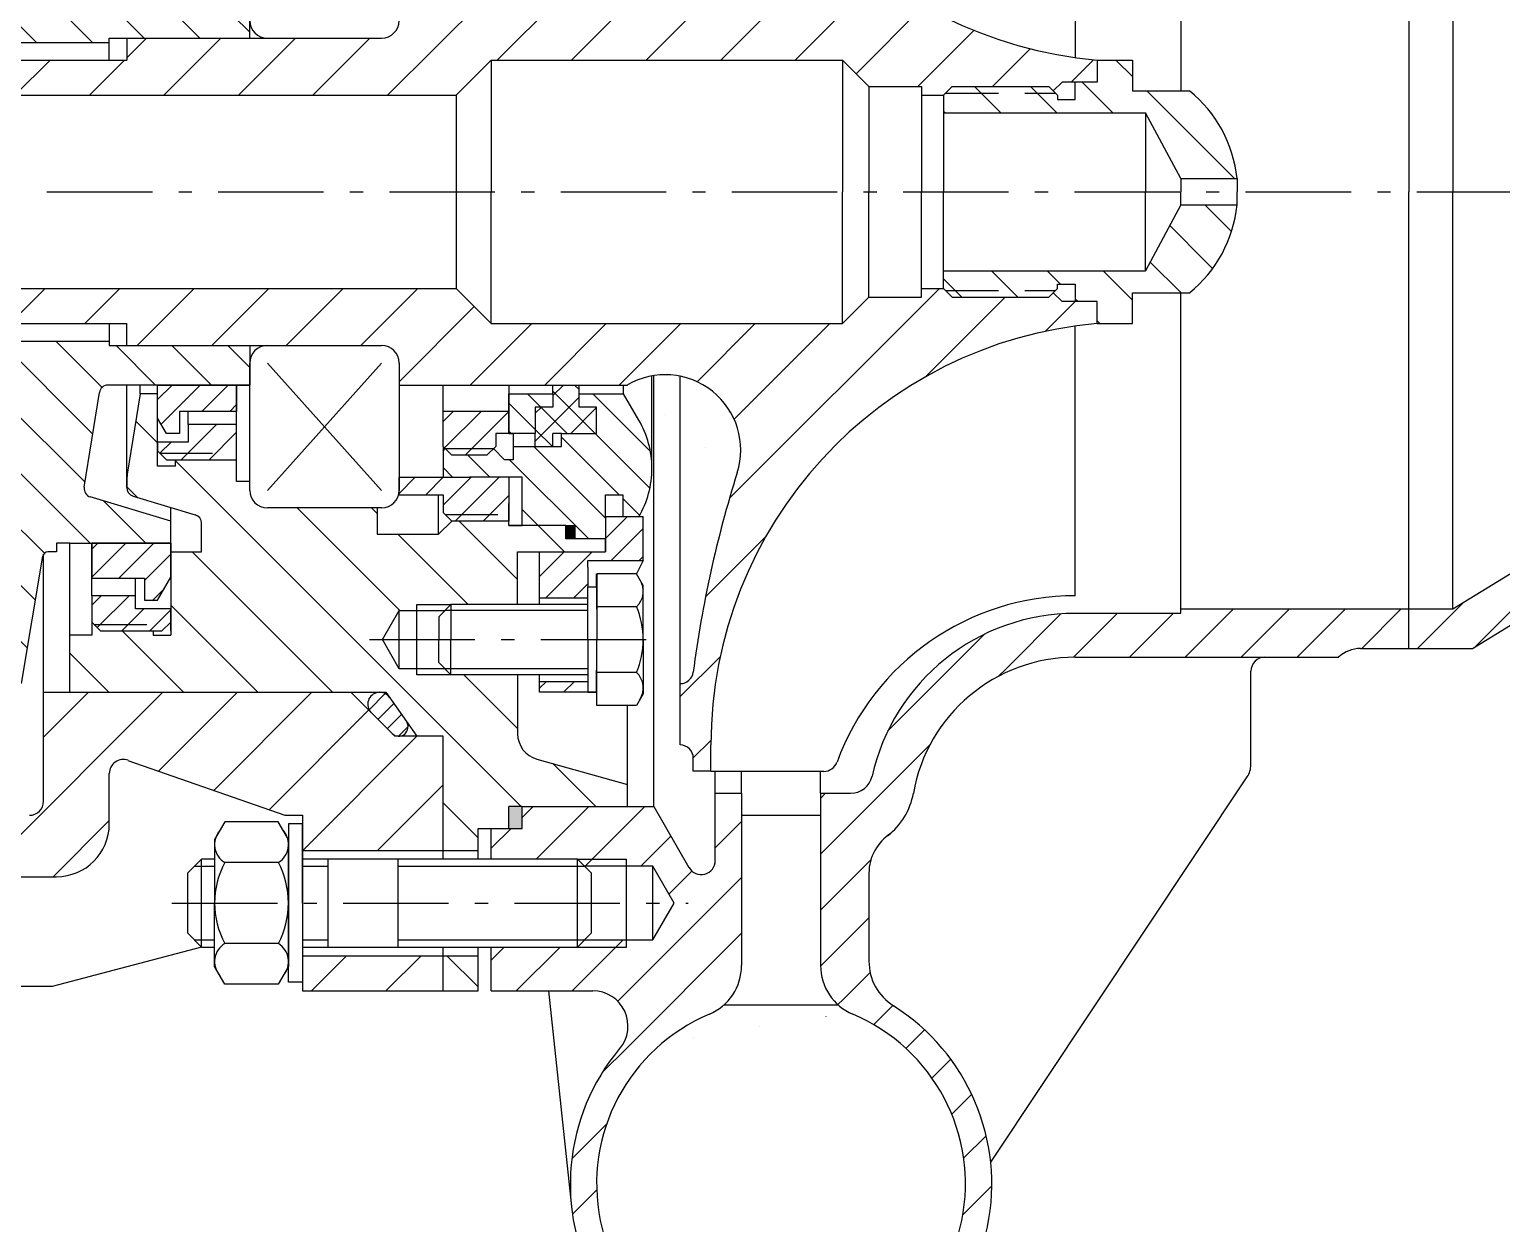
# Model space of a CAD drawing. Extents: x 0 to 841, y 0 to 594.
# Drawn here: x 619.8 to 731.6, y 397.3 to 488 of the extents above; entities that cross this region are included whole.
import ezdxf

# ---------------------------------------------------------------- set-up
doc = ezdxf.new("R2010")
doc.units = 0
doc.header["$MEASUREMENT"] = 0
for name, pattern in [('K5LT_AXLED', [13, 8, -2, 1, -2]), ('K5LT_BASIC', [0]), ('K5LT_DASHED', [6, 4, -2]), ('K5LT_THIN', [0])]:
    doc.linetypes.add(name, pattern=pattern)
doc.layers.add('LAYER0VIEW0', color=7, linetype='Continuous')
pattern_1 = [(45, (0, 0), (-1.0606602, 1.0606602), [])]
pattern_2 = [(-45, (0, 0), (2.12132, 2.12132), [])]
pattern_3 = [(-45, (0, 0), (2.828427, 2.828427), [])]
pattern_4 = [(45, (0, 0), (-2.828427, 2.828427), [])]
pattern_5 = [(45, (0, 0), (-2.12132, 2.12132), [])]

# ---------------------------------------------------------------- blocks, each defined once
blk = doc.blocks.new('*U166')
at = {"layer": 'LAYER0VIEW0', "color": 5, "linetype": 'K5LT_BASIC'}
for p, q in [((-1.33, 37), (-10, 37)), ((-11.33, 35.67), (-11.33, 26)), ((0, 26), (0, 35.67)), ((-10, 24.67), (-1.33, 24.67)), ((-10, 1.33), (-1.33, 1.33)), ((0, 0), (0, -9.67)), ((-11.33, -9.67), (-11.33, 0)), ((-1.33, -11), (-10, -11))]:
    blk.add_line(p, q, dxfattribs=at)
at = {"layer": 'LAYER0VIEW0', "color": 7, "linetype": 'K5LT_THIN'}
for p, q in [((-1.33, 26), (-10, 35.67)), ((-1.33, 35.67), (-10, 26)), ((-1.33, 0), (-10, -9.67)), ((-1.33, -9.67), (-10, 0))]:
    blk.add_line(p, q, dxfattribs=at)
at = {"layer": 'LAYER0VIEW0', "color": 5, "linetype": 'K5LT_BASIC'}
for centre, start, end in [((-10, 35.67), 90, 180), ((-1.33, 35.67), 0, 90), ((-10, 26), 180, 270), ((-1.33, 26), 270, 0), ((-10, 0), 90, 180), ((-1.33, 0), 0, 90), ((-10, -9.67), 180, 270), ((-1.33, -9.67), 270, 0)]:
    blk.add_arc(centre, 1.33, start, end, dxfattribs=at)
blk = doc.blocks.new('*U170')
at = {"layer": 'LAYER0VIEW0', "color": 5, "linetype": 'K5LT_BASIC'}
for p, q in [((0, 6), (-1.07, 6)), ((-1.07, 6), (-1.07, 0)), ((0, 0), (0, 6)), ((-1.07, -6), (-1.07, 0)), ((0, 0), (0, -6)), ((0, -6), (-1.07, -6))]:
    blk.add_line(p, q, dxfattribs=at)
blk = doc.blocks.new('*U171')
at = {"layer": 'LAYER0VIEW0', "color": 5, "linetype": 'K5LT_BASIC'}
for p, q in [((-4.83, 6.16), (-5.6, 4.83)), ((-0.77, 6.16), (-4.83, 6.16)), ((0, 4.83), (-0.77, 6.16)), ((-5.6, 4.83), (-5.6, 0)), ((0, 0), (0, 4.83)), ((-0.77, 3.08), (-4.83, 3.08)), ((-5.6, -4.83), (-5.6, 0)), ((0, 0), (0, -4.83)), ((-0.77, -3.08), (-4.83, -3.08)), ((-4.83, -6.16), (-5.6, -4.83)), ((0, -4.83), (-0.77, -6.16)), ((-0.77, -6.16), (-4.83, -6.16))]:
    blk.add_line(p, q, dxfattribs=at)
for centre, radius, start, end in [((-4.01, 4.45), 1.6, 139.008, 238.9806), ((-1.59, 4.45), 1.6, 301.0195, 40.992), ((0.98, 0), 6.58, 152.0947, 180), ((-6.58, 0), 6.58, 0, 27.9053), ((0.98, 0), 6.58, 180, 207.9053), ((-6.58, 0), 6.58, 332.0947, 0), ((-4.01, -4.45), 1.6, 121.0194, 220.992), ((-1.59, -4.45), 1.6, 319.008, 58.9805)]:
    blk.add_arc(centre, radius, start, end, dxfattribs=at)
blk = doc.blocks.new('*U173')
at = {"layer": 'LAYER0VIEW0', "color": 5, "linetype": 'K5LT_BASIC'}
for p, q in [((-0.51, 5), (-3.53, 5)), ((-3.53, 5), (-3.53, 0)), ((0, 4.12), (-0.51, 5)), ((0, 0), (0, 4.12)), ((-14.6, 2.67), (-15.53, 1.73)), ((-4.2, 2.67), (-14.6, 2.67)), ((-14.6, 2.67), (-14.6, 0)), ((-0.51, 2.5), (-3.53, 2.5)), ((-15.53, 1.73), (-15.53, 0)), ((-15.53, -1.73), (-15.53, 0)), ((-14.6, -2.67), (-14.6, 0)), ((-3.53, -5), (-3.53, 0)), ((0, 0), (0, -4.12)), ((-14.6, -2.67), (-15.53, -1.73)), ((-4.2, -2.67), (-14.6, -2.67)), ((-0.51, -2.5), (-3.53, -2.5)), ((0, -4.12), (-0.51, -5)), ((-0.51, -5), (-3.53, -5))]:
    blk.add_line(p, q, dxfattribs=at)
at = {"layer": 'LAYER0VIEW0', "color": 7, "linetype": 'K5LT_THIN'}
for p, q in [((-4.2, 2.22), (-15.05, 2.22)), ((-4.2, -2.22), (-15.05, -2.22))]:
    blk.add_line(p, q, dxfattribs=at)
at = {"layer": 'LAYER0VIEW0', "color": 5, "linetype": 'K5LT_BASIC'}
for centre, radius, start, end in [((-1.62, 3.68), 1.62, 313.0482, 32.769), ((-6.37, 0), 6.37, 0, 23.1373), ((-6.37, 0), 6.37, 336.8627, 0), ((-1.62, -3.68), 1.62, 327.231, 46.9518)]:
    blk.add_arc(centre, radius, start, end, dxfattribs=at)
blk = doc.blocks.new('*U174')
at = {"layer": 'LAYER0VIEW0', "color": 5, "linetype": 'K5LT_BASIC'}
for p, q in [((1.07, 1.07), (0, 0)), ((0, 0), (0, -4.53)), ((1.07, -5.6), (1.07, 1.07)), ((2.07, 1.07), (1.07, 1.07)), ((29.6, 1.07), (8.73, 1.07)), ((10.67, -5.6), (10.67, 1.07)), ((16, -5.6), (16, 1.07)), ((30.67, 0), (29.6, 1.07)), ((29.6, -5.6), (29.6, 1.07)), ((30.67, -4.53), (30.67, 0)), ((0, -4.53), (1.07, -5.6)), ((29.6, -5.6), (30.67, -4.53)), ((1.07, -5.6), (2.07, -5.6)), ((8.73, -5.6), (29.6, -5.6))]:
    blk.add_line(p, q, dxfattribs=at)
at = {"layer": 'LAYER0VIEW0', "color": 7, "linetype": 'K5LT_THIN'}
for p, q in [((0.53, 0.53), (2.07, 0.53)), ((8.73, 0.53), (10.67, 0.53)), ((16, 0.53), (30.14, 0.53)), ((0.53, -5.06), (2.07, -5.06)), ((8.73, -5.06), (10.67, -5.06)), ((16, -5.06), (30.14, -5.06))]:
    blk.add_line(p, q, dxfattribs=at)

msp = doc.modelspace()

# ---------------------------------------------------------------- hatches: boundary and pattern name
at = {"layer": 'LAYER0VIEW0'}
h = msp.add_hatch(dxfattribs=at)
h.set_pattern_fill('МЕТАЛЛ', color=256, style=0, pattern_type=0)
h.set_pattern_definition(pattern_4)
edge = h.paths.add_edge_path()
edge.add_line((526.1, 483.29), (517.43, 483.29))
edge.add_line((517.43, 483.29), (516.43, 483.29))
edge.add_line((516.43, 483.29), (516.43, 483.63))
edge.add_line((516.43, 483.63), (516.1, 483.96))
edge.add_line((516.1, 483.96), (483.1, 483.96))
edge.add_line((483.1, 483.96), (483.1, 483.06))
edge.add_line((483.1, 483.06), (484.43, 482.29))
edge.add_line((484.43, 482.29), (491.1, 482.29))
edge.add_line((491.1, 482.29), (491.1, 481.96))
edge.add_line((491.1, 481.96), (503.76, 481.96))
edge.add_line((503.76, 481.96), (503.76, 479.63))
edge.add_line((503.76, 479.63), (509.76, 479.63))
edge.add_line((509.76, 479.63), (512.07, 475.63))
edge.add_line((512.07, 475.63), (509.76, 471.63))
edge.add_line((509.76, 471.63), (503.76, 471.63))
edge.add_line((503.76, 471.63), (503.76, 469.29))
edge.add_line((503.76, 469.29), (491.1, 469.29))
edge.add_line((491.1, 469.29), (491.1, 468.96))
edge.add_line((491.1, 468.96), (484.43, 468.96))
edge.add_line((484.43, 468.96), (483.1, 468.19))
edge.add_line((483.1, 468.19), (483.1, 467.29))
edge.add_line((483.1, 467.29), (516.1, 467.29))
edge.add_line((516.1, 467.29), (516.43, 467.63))
edge.add_line((516.43, 467.63), (516.43, 467.96))
edge.add_line((516.43, 467.96), (517.43, 467.96))
edge.add_line((517.43, 467.96), (517.43, 465.96))
edge.add_line((517.43, 465.96), (517.76, 465.63))
edge.add_line((517.76, 465.63), (523.1, 465.63))
edge.add_line((523.1, 465.63), (523.76, 466.29))
edge.add_line((523.76, 466.29), (526.1, 466.29))
edge.add_line((526.1, 466.29), (526.1, 465.63))
edge.add_line((526.1, 465.63), (527.1, 465.63))
edge.add_line((527.1, 465.63), (535.76, 465.63))
edge.add_line((535.76, 465.63), (536.76, 465.63))
edge.add_line((536.76, 465.63), (560.76, 465.63))
edge.add_line((560.76, 465.63), (612.56, 465.63))
edge.add_line((612.56, 465.63), (627.23, 465.63))
edge.add_line((627.23, 465.63), (627.23, 463.96))
edge.add_line((627.23, 463.96), (636.56, 463.96))
edge.add_line((636.56, 463.96), (637.89, 463.96))
edge.add_line((637.89, 463.96), (646.56, 463.96))
edge.add_arc((646.56, 462.63), 1.33, 360, 450, ccw=False)
edge.add_line((647.89, 462.63), (647.89, 460.96))
edge.add_line((647.89, 460.96), (665.23, 460.96))
edge.add_arc((668.11, 456.02), 5.72, 342.4571, 480.2233, ccw=False)
edge.add_arc((756.86, 427.96), 87.36, 162.4571, 172.6314)
edge.add_arc((669.23, 439.29), 1, 630, 712.6314, ccw=False)
edge.add_line((669.23, 438.29), (669.23, 433.63))
edge.add_arc((669.23, 432.63), 1, 360, 450, ccw=False)
edge.add_line((670.23, 432.63), (670.23, 431.63))
edge.add_line((670.23, 431.63), (671.56, 431.63))
edge.add_line((671.56, 431.63), (671.56, 433.63))
edge.add_arc((703.68, 433.63), 32.12, 454.9791, 540, ccw=False)
edge.add_line((700.89, 465.63), (700.89, 467.29))
edge.add_line((700.89, 467.29), (699.23, 467.29))
edge.add_line((699.23, 467.29), (698.23, 467.29))
edge.add_line((698.23, 467.29), (697.56, 467.96))
edge.add_line((697.56, 467.96), (697.23, 467.63))
edge.add_line((697.23, 467.63), (689.89, 467.63))
edge.add_line((689.89, 467.63), (689.23, 468.29))
edge.add_line((689.23, 468.29), (687.56, 468.29))
edge.add_line((687.56, 468.29), (687.56, 467.63))
edge.add_line((687.56, 467.63), (683.56, 467.63))
edge.add_line((683.56, 467.63), (681.56, 465.63))
edge.add_line((681.56, 465.63), (654.89, 465.63))
edge.add_line((654.89, 465.63), (652.23, 468.29))
edge.add_line((652.23, 468.29), (530.33, 468.29))
edge.add_line((530.33, 468.29), (526.1, 475.63))
edge.add_line((526.1, 475.63), (530.33, 482.96))
edge.add_line((530.33, 482.96), (652.23, 482.96))
edge.add_line((652.23, 482.96), (654.89, 485.63))
edge.add_line((654.89, 485.63), (681.56, 485.63))
edge.add_line((681.56, 485.63), (683.56, 483.63))
edge.add_line((683.56, 483.63), (687.56, 483.63))
edge.add_line((687.56, 483.63), (687.56, 482.96))
edge.add_line((687.56, 482.96), (689.23, 482.96))
edge.add_line((689.23, 482.96), (689.89, 483.63))
edge.add_line((689.89, 483.63), (697.23, 483.63))
edge.add_line((697.23, 483.63), (697.56, 483.29))
edge.add_line((697.56, 483.29), (698.23, 483.96))
edge.add_line((698.23, 483.96), (699.23, 483.96))
edge.add_line((699.23, 483.96), (700.89, 483.96))
edge.add_line((700.89, 483.96), (700.89, 485.63))
edge.add_arc((703.68, 517.63), 32.12, 540, 625.0209, ccw=False)
edge.add_line((671.56, 517.63), (671.56, 519.63))
edge.add_line((671.56, 519.63), (670.23, 519.63))
edge.add_line((670.23, 519.63), (670.23, 518.63))
edge.add_arc((669.23, 518.63), 1, 270, 360, ccw=False)
edge.add_line((669.23, 517.63), (669.23, 512.96))
edge.add_arc((669.23, 511.96), 1, 367.3686, 450, ccw=False)
edge.add_arc((756.86, 523.29), 87.36, 187.3686, 197.5429)
edge.add_arc((668.11, 495.24), 5.72, 239.7767, 377.5429, ccw=False)
edge.add_line((665.23, 490.29), (647.89, 490.29))
edge.add_line((647.89, 490.29), (647.89, 488.63))
edge.add_arc((646.56, 488.63), 1.33, 270, 360, ccw=False)
edge.add_line((646.56, 487.29), (637.89, 487.29))
edge.add_line((637.89, 487.29), (636.56, 487.29))
edge.add_line((636.56, 487.29), (627.23, 487.29))
edge.add_line((627.23, 487.29), (627.23, 485.63))
edge.add_line((627.23, 485.63), (612.56, 485.63))
edge.add_line((612.56, 485.63), (560.76, 485.63))
edge.add_line((560.76, 485.63), (536.76, 485.63))
edge.add_line((536.76, 485.63), (535.76, 485.63))
edge.add_line((535.76, 485.63), (527.76, 485.63))
edge.add_line((527.76, 485.63), (527.76, 483.29))
edge.add_line((527.76, 483.29), (526.1, 483.29))
h = msp.add_hatch(dxfattribs=at)
h.set_pattern_fill('МЕТАЛЛ', color=256, style=0, pattern_type=0)
h.set_pattern_definition(pattern_2)
edge = h.paths.add_edge_path()
edge.add_line((617.89, 512.96), (617.89, 490.43))
edge.add_arc((617.23, 490.43), 0.667, 289.29, 360, ccw=False)
edge.add_line((617.45, 489.8), (613.23, 488.33))
edge.add_line((613.23, 488.33), (613.23, 485.63))
edge.add_line((613.23, 485.63), (616.56, 485.63))
edge.add_line((616.56, 485.63), (616.56, 486.96))
edge.add_line((616.56, 486.96), (625.89, 486.96))
edge.add_line((625.89, 486.96), (625.89, 487.29))
edge.add_line((625.89, 487.29), (627.23, 487.29))
edge.add_line((627.23, 487.29), (636.56, 487.29))
edge.add_line((636.56, 487.29), (636.56, 488.63))
edge.add_line((636.56, 488.63), (636.56, 490.29))
edge.add_line((636.56, 490.29), (635.56, 490.29))
edge.add_line((635.56, 490.29), (629.56, 490.29))
edge.add_line((629.56, 490.29), (625.8, 490.29))
edge.add_arc((625.8, 490.96), 0.667, 549.0903, 630, ccw=False)
edge.add_line((625.14, 490.85), (623.99, 498.05))
edge.add_arc((624.65, 498.15), 0.667, 466.6992, 549.0903, ccw=False)
edge.add_line((624.45, 498.79), (630.56, 500.63))
edge.add_line((630.56, 500.63), (630.56, 502.29))
edge.add_line((630.56, 502.29), (622.89, 502.29))
edge.add_line((622.89, 502.29), (621.89, 502.29))
edge.add_line((621.89, 502.29), (621.89, 502.96))
edge.add_line((621.89, 502.96), (621.23, 502.96))
edge.add_arc((621.23, 503.36), 0.4, 549.4623, 630, ccw=False)
edge.add_line((620.84, 503.29), (619.23, 512.96))
edge.add_line((619.23, 512.96), (617.89, 512.96))
h = msp.add_hatch(dxfattribs=at)
h.set_pattern_fill('МЕТАЛЛ', color=256, style=0, pattern_type=0)
h.set_pattern_definition(pattern_2)
edge = h.paths.add_edge_path()
edge.add_arc((701.71, 475.63), 9.85, 5.8278, 51.1199)
edge.add_line((707.89, 483.29), (703.56, 483.29))
edge.add_line((703.56, 483.29), (703.56, 485.63))
edge.add_line((703.56, 485.63), (700.89, 485.63))
edge.add_line((700.89, 485.63), (700.89, 483.96))
edge.add_line((700.89, 483.96), (699.23, 483.96))
edge.add_line((699.23, 483.96), (699.23, 482.63))
edge.add_line((699.23, 482.63), (697.89, 482.63))
edge.add_line((697.89, 482.63), (697.89, 482.96))
edge.add_line((697.89, 482.96), (697.23, 483.63))
edge.add_line((697.23, 483.63), (689.89, 483.63))
edge.add_line((689.89, 483.63), (689.23, 482.96))
edge.add_line((689.23, 482.96), (689.23, 481.63))
edge.add_line((689.23, 481.63), (704.56, 481.63))
edge.add_line((704.56, 481.63), (707.23, 476.63))
edge.add_line((707.23, 476.63), (711.51, 476.63))
h = msp.add_hatch(dxfattribs=at)
h.set_pattern_fill('МЕТАЛЛ', color=256, style=0, pattern_type=0)
h.set_pattern_definition(pattern_2)
edge = h.paths.add_edge_path()
edge.add_arc((701.71, 475.63), 9.85, 668.8801, 714.1722, ccw=False)
edge.add_line((707.89, 467.96), (703.56, 467.96))
edge.add_line((703.56, 467.96), (703.56, 465.63))
edge.add_line((703.56, 465.63), (700.89, 465.63))
edge.add_line((700.89, 465.63), (700.89, 467.29))
edge.add_line((700.89, 467.29), (699.23, 467.29))
edge.add_line((699.23, 467.29), (699.23, 468.63))
edge.add_line((699.23, 468.63), (697.89, 468.63))
edge.add_line((697.89, 468.63), (697.89, 468.29))
edge.add_line((697.89, 468.29), (697.23, 467.63))
edge.add_line((697.23, 467.63), (689.89, 467.63))
edge.add_line((689.89, 467.63), (689.23, 468.29))
edge.add_line((689.23, 468.29), (689.23, 469.63))
edge.add_line((689.23, 469.63), (704.56, 469.63))
edge.add_line((704.56, 469.63), (707.23, 474.63))
edge.add_line((707.23, 474.63), (711.51, 474.63))
h = msp.add_hatch(dxfattribs=at)
h.set_pattern_fill('МЕТАЛЛ', color=256, style=0, pattern_type=0)
h.set_pattern_definition(pattern_2)
edge = h.paths.add_edge_path()
edge.add_line((617.89, 460.82), (617.89, 438.29))
edge.add_line((617.89, 438.29), (619.23, 438.29))
edge.add_line((619.23, 438.29), (620.84, 447.96))
edge.add_arc((621.23, 447.89), 0.4, 450, 530.5377, ccw=False)
edge.add_line((621.23, 448.29), (621.89, 448.29))
edge.add_line((621.89, 448.29), (621.89, 448.96))
edge.add_line((621.89, 448.96), (622.89, 448.96))
edge.add_line((622.89, 448.96), (624.56, 448.96))
edge.add_line((624.56, 448.96), (630.56, 448.96))
edge.add_line((630.56, 448.96), (630.56, 450.63))
edge.add_line((630.56, 450.63), (624.45, 452.46))
edge.add_arc((624.65, 453.1), 0.667, 530.9097, 613.3008, ccw=False)
edge.add_line((623.99, 453.2), (625.14, 460.4))
edge.add_arc((625.8, 460.29), 0.667, 450, 530.9097, ccw=False)
edge.add_line((625.8, 460.96), (629.56, 460.96))
edge.add_line((629.56, 460.96), (635.56, 460.96))
edge.add_line((635.56, 460.96), (636.56, 460.96))
edge.add_line((636.56, 460.96), (636.56, 463.96))
edge.add_line((636.56, 463.96), (627.23, 463.96))
edge.add_line((627.23, 463.96), (625.89, 463.96))
edge.add_line((625.89, 463.96), (625.89, 464.29))
edge.add_line((625.89, 464.29), (616.56, 464.29))
edge.add_line((616.56, 464.29), (616.56, 465.63))
edge.add_line((616.56, 465.63), (613.23, 465.63))
edge.add_line((613.23, 465.63), (613.23, 462.93))
edge.add_line((613.23, 462.93), (617.45, 461.45))
edge.add_arc((617.23, 460.82), 0.667, 360, 430.71, ccw=False)
h = msp.add_hatch(dxfattribs=at)
h.set_pattern_fill('МЕТАЛЛ', color=256, style=0, pattern_type=0)
h.set_pattern_definition(pattern_4)
edge = h.paths.add_edge_path()
edge.add_arc((534.29, 446.63), 2.67, 351.4347, 450, ccw=False)
edge.add_arc((549.78, 444.29), 13, 171.4347, 339.8637)
edge.add_arc((578.89, 433.62), 18.01, 450, 519.8637, ccw=False)
edge.add_line((578.89, 451.63), (583.56, 451.63))
edge.add_arc((583.56, 449.63), 2, 360, 450, ccw=False)
edge.add_line((585.56, 449.63), (585.56, 442.29))
edge.add_arc((587.56, 442.29), 2, 180, 270)
edge.add_line((587.56, 440.29), (595, 440.29))
edge.add_arc((595, 438.29), 2, 418.7363, 450, ccw=False)
edge.add_line((596.04, 440), (604.44, 434.79))
edge.add_arc((603.56, 433.37), 1.67, 360, 418.1855, ccw=False)
edge.add_line((605.23, 433.37), (605.23, 427.63))
edge.add_arc((609.23, 427.63), 4, 180, 270)
edge.add_line((609.23, 423.63), (621.89, 423.63))
edge.add_arc((621.89, 427.63), 4, 270, 360)
edge.add_line((625.89, 427.63), (625.89, 431.46))
edge.add_arc((626.96, 431.46), 1.07, 430.71, 540, ccw=False)
edge.add_line((627.31, 432.46), (639.23, 428.29))
edge.add_line((639.23, 428.29), (640.56, 428.29))
edge.add_line((640.56, 428.29), (640.56, 427.63))
edge.add_line((640.56, 427.63), (640.56, 425.63))
edge.add_line((640.56, 425.63), (651.23, 425.63))
edge.add_line((651.23, 425.63), (651.23, 434.29))
edge.add_line((651.23, 434.29), (649.23, 434.29))
edge.add_line((649.23, 434.29), (647.56, 434.29))
edge.add_line((647.56, 434.29), (644.23, 437.63))
edge.add_line((644.23, 437.63), (620.89, 437.63))
edge.add_line((620.89, 437.63), (620.89, 429.36))
edge.add_arc((619.83, 429.36), 1.07, 270, 360, ccw=False)
edge.add_line((619.83, 428.29), (611.29, 428.29))
edge.add_arc((611.29, 429.36), 1.07, 540, 630, ccw=False)
edge.add_line((610.23, 429.36), (610.23, 435.36))
edge.add_line((610.23, 435.36), (610.23, 438.41))
edge.add_line((610.23, 438.41), (598.89, 445.29))
edge.add_line((598.89, 445.29), (598.89, 445.63))
edge.add_line((598.89, 445.63), (598.89, 446.29))
edge.add_line((598.89, 446.29), (598.23, 445.63))
edge.add_line((598.23, 445.63), (593.23, 445.63))
edge.add_line((593.23, 445.63), (593.23, 445.29))
edge.add_line((593.23, 445.29), (591.56, 445.29))
edge.add_line((591.56, 445.29), (591.56, 446.96))
edge.add_line((591.56, 446.96), (590.23, 446.96))
edge.add_line((590.23, 446.96), (590.23, 451.96))
edge.add_line((590.23, 451.96), (590.23, 453.64))
edge.add_line((590.23, 453.64), (591.81, 454.63))
edge.add_line((591.81, 454.63), (591.81, 454.96))
edge.add_line((591.81, 454.96), (578.92, 454.96))
edge.add_arc((578.92, 448.29), 6.67, 90, 102.1476)
edge.add_line((577.51, 454.81), (574.47, 454.16))
edge.add_arc((578.89, 433.62), 21.01, 102.1476, 159.8637)
edge.add_arc((549.78, 444.29), 10, 495, 699.8637, ccw=False)
edge.add_line((542.71, 451.36), (543.87, 452.53))
edge.add_arc((548.59, 447.81), 6.67, 480.9638, 495, ccw=False)
edge.add_line((545.16, 453.53), (556.43, 460.29))
edge.add_line((556.43, 460.29), (556.43, 462.63))
edge.add_line((556.43, 462.63), (550.3, 462.63))
edge.add_line((550.3, 462.63), (541.05, 457.08))
edge.add_arc((543.11, 453.65), 4, 120.9638, 135)
edge.add_line((540.28, 456.47), (538.76, 454.96))
edge.add_line((538.76, 454.96), (535.76, 454.96))
edge.add_line((535.76, 454.96), (527.38, 454.96))
edge.add_line((527.38, 454.96), (526.1, 454.96))
edge.add_line((526.1, 454.96), (526.1, 454.29))
edge.add_line((526.1, 454.29), (516.76, 454.29))
edge.add_line((516.76, 454.29), (515.43, 452.96))
edge.add_line((515.43, 452.96), (513.76, 452.96))
edge.add_line((513.76, 452.96), (498.43, 452.96))
edge.add_line((498.43, 452.96), (497.1, 451.63))
edge.add_line((497.1, 451.63), (495.43, 451.63))
edge.add_line((495.43, 451.63), (493.52, 451.63))
edge.add_line((493.52, 451.63), (493.52, 449.96))
edge.add_line((493.52, 449.96), (491.85, 449.96))
edge.add_line((491.85, 449.96), (491.85, 450.63))
edge.add_line((491.85, 450.63), (485.29, 450.63))
edge.add_line((485.29, 450.63), (485.1, 450.96))
edge.add_line((485.1, 450.96), (485.1, 450.27))
edge.add_arc((484.7, 450.27), 0.4, 284.0362, 360, ccw=False)
edge.add_line((484.79, 449.88), (481.1, 448.96))
edge.add_line((481.1, 448.96), (481.1, 444.96))
edge.add_line((481.1, 444.96), (482.43, 444.96))
edge.add_line((482.43, 444.96), (482.43, 446.96))
edge.add_line((482.43, 446.96), (485.76, 446.96))
edge.add_line((485.76, 446.96), (485.76, 444.96))
edge.add_line((485.76, 444.96), (493.76, 444.96))
edge.add_line((493.76, 444.96), (493.76, 443.63))
edge.add_line((493.76, 443.63), (501.76, 443.63))
edge.add_line((501.76, 443.63), (501.76, 447.63))
edge.add_line((501.76, 447.63), (503.1, 447.63))
edge.add_line((503.1, 447.63), (503.58, 448.46))
edge.add_arc((505.02, 447.63), 1.67, 450, 510, ccw=False)
edge.add_line((505.02, 449.29), (534.29, 449.29))
h = msp.add_hatch(dxfattribs=at)
h.set_pattern_fill('МЕТАЛЛ', color=256, style=0, pattern_type=0)
h.set_pattern_definition(pattern_1)
h.paths.add_polyline_path([(635.56, 458.96), (631.23, 458.96), (631.23, 457.29), (630.23, 457.29), (629.56, 458.45), (629.56, 460.96), (635.56, 460.96)])
h = msp.add_hatch(dxfattribs=at)
h.set_pattern_fill('НЕМЕТАЛЛ', color=256, style=0, pattern_type=0)
h.set_pattern_definition([(45, (0, 0), (-1.0606602, 1.0606602), []), (135, (0, 0), (-1.0606602, -1.0606602), [])])
h.paths.add_polyline_path([(658.23, 459.29), (659.56, 459.29), (659.56, 460.29), (659.56, 460.96), (661.56, 460.96), (661.56, 459.29), (662.89, 459.29), (662.89, 457.29), (660.23, 457.29), (659.56, 457.29), (659.56, 456.29), (658.23, 456.29), (658.23, 457.29)])
h = msp.add_hatch(dxfattribs=at)
h.set_pattern_fill('МЕТАЛЛ', color=256, style=0, pattern_type=0)
h.set_pattern_definition(pattern_3)
edge = h.paths.add_edge_path()
edge.add_line((622.89, 437.63), (644.23, 437.63))
edge.add_line((644.23, 437.63), (646.89, 437.63))
edge.add_line((646.89, 437.63), (649.23, 434.29))
edge.add_line((649.23, 434.29), (651.23, 434.29))
edge.add_line((651.23, 434.29), (651.23, 425.63))
edge.add_line((651.23, 425.63), (653.89, 425.63))
edge.add_line((653.89, 425.63), (653.89, 427.29))
edge.add_line((653.89, 427.29), (655.89, 427.29))
edge.add_line((655.89, 427.29), (656.23, 427.29))
edge.add_line((656.23, 427.29), (656.23, 428.96))
edge.add_line((656.23, 428.96), (657.23, 428.96))
edge.add_line((657.23, 428.96), (665.23, 428.96))
edge.add_line((665.23, 428.96), (665.23, 430.63))
edge.add_line((665.23, 430.63), (658.36, 432.55))
edge.add_arc((658.89, 434.48), 2, 540, 614.3578, ccw=False)
edge.add_line((656.89, 434.48), (656.89, 438.96))
edge.add_line((656.89, 438.96), (651.83, 438.96))
edge.add_line((651.83, 438.96), (651.38, 439.41))
edge.add_line((651.38, 439.41), (647.89, 439.41))
edge.add_line((647.89, 439.41), (646.62, 441.63))
edge.add_line((646.62, 441.63), (647.89, 443.84))
edge.add_line((647.89, 443.84), (651.38, 443.84))
edge.add_line((651.38, 443.84), (651.83, 444.29))
edge.add_line((651.83, 444.29), (656.89, 444.29))
edge.add_line((656.89, 444.29), (656.89, 448.29))
edge.add_line((656.89, 448.29), (663.56, 448.29))
edge.add_line((663.56, 448.29), (663.56, 449.29))
edge.add_line((663.56, 449.29), (661.23, 449.29))
edge.add_line((661.23, 449.29), (660.56, 449.29))
edge.add_line((660.56, 449.29), (660.56, 450.29))
edge.add_line((660.56, 450.29), (657.23, 450.29))
edge.add_line((657.23, 450.29), (656.23, 450.29))
edge.add_line((656.23, 450.29), (656.23, 450.63))
edge.add_line((656.23, 450.63), (651.89, 450.63))
edge.add_line((651.89, 450.63), (650.89, 449.63))
edge.add_line((650.89, 449.63), (646.23, 449.63))
edge.add_line((646.23, 449.63), (646.23, 451.63))
edge.add_line((646.23, 451.63), (637.89, 451.63))
edge.add_arc((637.89, 452.96), 1.33, 540, 630, ccw=False)
edge.add_line((636.56, 452.96), (636.56, 453.63))
edge.add_line((636.56, 453.63), (635.56, 453.63))
edge.add_line((635.56, 453.63), (635.56, 455.29))
edge.add_line((635.56, 455.29), (630.89, 455.29))
edge.add_line((630.89, 455.29), (630.89, 454.79))
edge.add_line((630.89, 454.79), (629.56, 454.79))
edge.add_line((629.56, 454.79), (629.56, 455.96))
edge.add_line((629.56, 455.96), (629.56, 456.63))
edge.add_line((629.56, 456.63), (629.56, 458.45))
edge.add_line((629.56, 458.45), (629.56, 460.29))
edge.add_line((629.56, 460.29), (628.23, 460.29))
edge.add_line((628.23, 460.29), (627.25, 454.2))
edge.add_arc((629.23, 453.88), 2, 170.9097, 180)
edge.add_line((627.23, 453.88), (627.23, 453.17))
edge.add_arc((627.89, 453.17), 0.667, 180, 253.3008)
edge.add_line((627.7, 452.53), (632.42, 451.11))
edge.add_arc((632.23, 450.47), 0.667, 360, 433.3008, ccw=False)
edge.add_line((632.89, 450.47), (632.89, 448.29))
edge.add_line((632.89, 448.29), (630.56, 448.29))
edge.add_line((630.56, 448.29), (630.56, 443.96))
edge.add_line((630.56, 443.96), (630.56, 442.29))
edge.add_line((630.56, 442.29), (630.56, 441.96))
edge.add_line((630.56, 441.96), (629.23, 441.96))
edge.add_line((629.23, 441.96), (629.23, 442.29))
edge.add_line((629.23, 442.29), (625.23, 442.29))
edge.add_line((625.23, 442.29), (624.56, 442.96))
edge.add_line((624.56, 442.96), (624.56, 441.96))
edge.add_line((624.56, 441.96), (622.89, 441.96))
edge.add_line((622.89, 441.96), (622.89, 437.63))
h = msp.add_hatch(dxfattribs=at)
h.set_pattern_fill('МЕТАЛЛ', color=256, style=0, pattern_type=0)
h.set_pattern_definition([(-45, (0, 0), (1.4142136, 1.4142136), [])])
edge = h.paths.add_edge_path()
edge.add_line((663.56, 452.63), (664.89, 452.63))
edge.add_line((664.89, 452.63), (664.89, 450.96))
edge.add_line((664.89, 450.96), (666.09, 450.96))
edge.add_arc((659.87, 454.63), 7.22, 329.4898, 360)
edge.add_arc((659.87, 454.63), 7.22, 0, 30.5102)
edge.add_line((666.09, 458.29), (664.92, 460.29))
edge.add_line((664.92, 460.29), (661.56, 460.29))
edge.add_line((661.56, 460.29), (661.56, 459.29))
edge.add_line((661.56, 459.29), (662.89, 459.29))
edge.add_line((662.89, 459.29), (662.89, 457.29))
edge.add_line((662.89, 457.29), (660.23, 457.29))
edge.add_line((660.23, 457.29), (660.23, 456.29))
edge.add_line((660.23, 456.29), (659.56, 456.29))
edge.add_line((659.56, 456.29), (658.23, 456.29))
edge.add_line((658.23, 456.29), (656.56, 456.29))
edge.add_line((656.56, 456.29), (656.56, 455.29))
edge.add_line((656.56, 455.29), (655.89, 455.29))
edge.add_line((655.89, 455.29), (655.06, 456.13))
edge.add_line((655.06, 456.13), (654.56, 455.63))
edge.add_line((654.56, 455.63), (651.89, 455.63))
edge.add_line((651.89, 455.63), (651.39, 456.13))
edge.add_line((651.39, 456.13), (651.23, 455.96))
edge.add_line((651.23, 455.96), (651.23, 453.96))
edge.add_line((651.23, 453.96), (653.23, 453.96))
edge.add_line((653.23, 453.96), (656.23, 453.96))
edge.add_line((656.23, 453.96), (657.23, 453.96))
edge.add_line((657.23, 453.96), (657.23, 450.29))
edge.add_line((657.23, 450.29), (660.56, 450.29))
edge.add_line((660.56, 450.29), (661.23, 450.29))
edge.add_line((661.23, 450.29), (661.23, 449.29))
edge.add_line((661.23, 449.29), (663.56, 449.29))
edge.add_line((663.56, 449.29), (663.56, 450.96))
edge.add_line((663.56, 450.96), (663.56, 452.63))
h = msp.add_hatch(dxfattribs=at)
h.set_pattern_fill('МЕТАЛЛ', color=256, style=0, pattern_type=0)
h.set_pattern_definition([(-45, (0, 0), (1.0606602, 1.0606602), [])])
h.paths.add_polyline_path([(658.23, 457.29), (656.56, 457.29), (656.23, 457.29), (656.23, 458.96), (656.23, 460.29), (659.56, 460.29), (659.56, 459.29), (658.23, 459.29)])
h = msp.add_hatch(dxfattribs=at)
h.set_pattern_fill('МЕТАЛЛ', color=256, style=0, pattern_type=0)
h.set_pattern_definition(pattern_1)
h.paths.add_polyline_path([(656.23, 458.96), (651.23, 458.96), (651.23, 456.29), (651.89, 455.63), (654.56, 455.63), (655.23, 456.29), (655.23, 457.29), (656.23, 457.29)])
h = msp.add_hatch(dxfattribs=at)
h.set_pattern_fill('МЕТАЛЛ', color=256, style=0, pattern_type=0)
h.set_pattern_definition(pattern_1)
h.paths.add_polyline_path([(631.89, 457.96), (635.56, 457.96), (635.56, 455.29), (630.23, 455.29), (629.56, 455.96), (629.56, 456.63), (631.89, 456.63)])
h = msp.add_hatch(dxfattribs=at)
h.set_pattern_fill('МЕТАЛЛ', color=256, style=0, pattern_type=0)
h.set_pattern_definition(pattern_1)
h.paths.add_polyline_path([(653.23, 453.96), (647.89, 453.96), (647.89, 452.63), (651.23, 452.63), (651.23, 451.29), (651.89, 450.63), (656.23, 450.63), (656.23, 451.29), (656.23, 451.96), (656.23, 453.96)])
h = msp.add_hatch(dxfattribs=at)
h.set_pattern_fill('МЕТАЛЛ', color=256, style=0, pattern_type=0)
h.set_pattern_definition(pattern_1)
h.paths.add_polyline_path([(658.56, 437.63), (662.23, 437.63), (662.23, 438.46), (658.56, 438.46)])
h.paths.add_polyline_path([(658.56, 444.79), (662.23, 444.79), (662.23, 445.63), (662.23, 445.96), (662.23, 447.13), (662.23, 447.63), (666.43, 447.63), (666.43, 450.96), (663.56, 450.96), (663.56, 449.29), (663.56, 448.29), (658.56, 448.29)])
for points in [[(660.56, 450.29), (661.23, 450.29), (661.23, 449.29), (660.56, 449.29)], [(657.23, 428.96), (657.23, 427.29), (656.23, 427.29), (656.23, 428.96)]]:
    msp.add_hatch(color=1, dxfattribs=at).paths.add_polyline_path(points)
h = msp.add_hatch(dxfattribs=at)
h.set_pattern_fill('МЕТАЛЛ', color=256, style=0, pattern_type=0)
h.set_pattern_definition(pattern_1)
h.paths.add_polyline_path([(628.56, 446.29), (624.56, 446.29), (624.56, 448.96), (630.56, 448.96), (630.56, 448.29), (630.56, 446.36), (629.56, 444.63), (628.56, 444.63)])
h = msp.add_hatch(dxfattribs=at)
h.set_pattern_fill('МЕТАЛЛ', color=256, style=0, pattern_type=0)
h.set_pattern_definition(pattern_5)
h.paths.add_polyline_path([(737.01, 445.63), (729.38, 440.96), (724.56, 440.96), (724.56, 443.96), (727.89, 443.96), (733.89, 447.63), (739.89, 447.63), (739.89, 445.63)])
h = msp.add_hatch(dxfattribs=at)
h.set_pattern_fill('МЕТАЛЛ', color=256, style=0, pattern_type=0)
h.set_pattern_definition(pattern_1)
h.paths.add_polyline_path([(624.56, 444.96), (627.89, 444.96), (627.89, 443.96), (630.56, 443.96), (630.56, 442.96), (629.89, 442.29), (625.23, 442.29), (624.56, 442.96)])
h = msp.add_hatch(dxfattribs=at)
h.set_pattern_fill('МЕТАЛЛ', color=256, style=0, pattern_type=0)
h.set_pattern_definition(pattern_5)
edge = h.paths.add_edge_path()
edge.add_line((665.16, 418.83), (667.16, 418.83))
edge.add_line((667.16, 418.83), (668.77, 421.63))
edge.add_line((668.77, 421.63), (667.16, 424.42))
edge.add_line((667.16, 424.42), (661.97, 424.42))
edge.add_line((661.97, 424.42), (661.43, 424.96))
edge.add_line((661.43, 424.96), (654.89, 424.96))
edge.add_line((654.89, 424.96), (654.89, 427.29))
edge.add_line((654.89, 427.29), (655.89, 427.29))
edge.add_line((655.89, 427.29), (657.23, 427.29))
edge.add_line((657.23, 427.29), (657.23, 428.96))
edge.add_line((657.23, 428.96), (667.23, 428.96))
edge.add_line((667.23, 428.96), (669.9, 424.32))
edge.add_arc((670.83, 424.86), 1.07, 210, 360)
edge.add_line((671.89, 424.86), (671.89, 429.96))
edge.add_line((671.89, 429.96), (673.89, 429.96))
edge.add_line((673.89, 429.96), (673.89, 416.88))
edge.add_arc((669.89, 416.88), 4, 292.8854, 360, ccw=False)
edge.add_arc((676.89, 400.29), 14, 112.8854, 427.1146)
edge.add_arc((683.89, 416.88), 4, 540, 607.1146, ccw=False)
edge.add_line((679.89, 416.88), (679.89, 429.96))
edge.add_line((679.89, 429.96), (682.17, 429.96))
edge.add_arc((682.17, 431.63), 1.67, 270, 347.4002)
edge.add_arc((699.23, 427.81), 15.81, 450, 527.4002, ccw=False)
edge.add_line((699.23, 443.63), (707.23, 443.63))
edge.add_line((707.23, 443.63), (707.23, 443.96))
edge.add_line((707.23, 443.96), (724.56, 443.96))
edge.add_line((724.56, 443.96), (724.56, 440.96))
edge.add_line((724.56, 440.96), (720.89, 440.96))
edge.add_arc((720.89, 438.54), 2.42, 90, 133.6028)
edge.add_line((719.23, 440.29), (699.23, 440.29))
edge.add_arc((699.23, 427.81), 12.48, 90, 170.0966)
edge.add_arc((681.85, 430.85), 5.16, 667.2194, 710.0966, ccw=False)
edge.add_arc((687.13, 423.89), 3.57, 127.2194, 180)
edge.add_line((683.56, 423.89), (683.56, 417.21))
edge.add_arc((687.56, 417.21), 4, 180, 237.769)
edge.add_arc((676.89, 400.29), 16, 139.9948, 417.769, ccw=False)
edge.add_arc((662.6, 412.29), 2.67, 319.9948, 450)
edge.add_line((662.6, 414.96), (654.89, 414.96))
edge.add_line((654.89, 414.96), (654.89, 418.29))
edge.add_line((654.89, 418.29), (661.43, 418.29))
edge.add_line((661.43, 418.29), (661.97, 418.83))
edge.add_line((661.97, 418.83), (665.16, 418.83))
h = msp.add_hatch(dxfattribs=at)
h.set_pattern_fill('МЕТАЛЛ', color=256, style=0, pattern_type=0)
h.set_pattern_definition([(45, (0, 0), (-0.7071068, 0.7071068), [])])
edge = h.paths.add_edge_path()
edge.add_line((647.35, 434.5), (645.78, 436.07))
edge.add_arc((646.42, 436.72), 0.909, 394.992, 585, ccw=False)
edge.add_line((647.17, 437.24), (648.44, 435.42))
edge.add_arc((647.86, 435.01), 0.714, 225, 394.992, ccw=False)
h = msp.add_hatch(dxfattribs=at)
h.set_pattern_fill('МЕТАЛЛ', color=256, style=0, pattern_type=0)
h.set_pattern_definition(pattern_4)
h.paths.add_polyline_path([(651.23, 414.96), (640.56, 414.96), (640.56, 415.63), (640.56, 417.63), (651.23, 417.63)])
h = msp.add_hatch(dxfattribs=at)
h.set_pattern_fill('МЕТАЛЛ', color=256, style=0, pattern_type=0)
h.set_pattern_definition(pattern_3)
h.paths.add_polyline_path([(651.23, 414.96), (651.23, 417.63), (653.89, 417.63), (653.89, 414.96)])

# ---------------------------------------------------------------- linework, layer by layer
at = {"layer": 'LAYER0VIEW0', "color": 5, "linetype": 'K5LT_BASIC'}
for p, q in [((724.56, 510.29), (724.56, 475.63)), ((707.23, 507.63), (707.23, 483.29)), ((699.23, 506.29), (699.23, 485.82)), ((727.89, 507.29), (727.89, 475.63)), ((636.56, 487.29), (636.56, 490.29)), ((625.89, 485.63), (625.89, 487.29)), ((625.89, 487.29), (627.23, 487.29)), ((627.23, 487.29), (627.23, 485.63)), ((627.23, 487.29), (636.56, 487.29)), ((636.56, 487.29), (637.89, 487.29)), ((616.56, 486.96), (625.89, 486.96)), ((612.56, 485.63), (627.23, 485.63)), ((652.23, 482.96), (654.89, 485.63)), ((654.89, 485.63), (654.89, 475.63)), ((654.89, 485.63), (681.56, 485.63)), ((681.56, 485.63), (681.56, 475.63)), ((681.56, 485.63), (683.56, 483.63)), ((700.89, 485.63), (703.56, 485.63)), ((700.89, 485.63), (700.89, 483.96)), ((703.56, 485.63), (703.56, 483.29)), ((698.23, 483.96), (697.56, 483.29)), ((699.23, 483.96), (698.23, 483.96)), ((700.89, 483.96), (699.23, 483.96)), ((699.23, 482.63), (699.23, 483.96)), ((530.33, 482.96), (652.23, 482.96)), ((652.23, 482.96), (652.23, 468.29)), ((683.56, 483.63), (683.56, 475.63)), ((683.56, 483.63), (687.56, 483.63)), ((687.56, 483.63), (687.56, 475.63)), ((687.56, 482.96), (689.23, 482.96)), ((689.23, 482.96), (689.89, 483.63)), ((689.23, 482.96), (689.23, 475.63)), ((689.89, 483.63), (697.23, 483.63)), ((697.23, 483.63), (697.89, 482.96)), ((697.89, 482.96), (697.89, 482.63)), ((703.56, 483.29), (707.89, 483.29)), ((697.89, 482.63), (699.23, 482.63)), ((689.23, 481.63), (704.56, 481.63)), ((707.23, 476.63), (704.56, 481.63)), ((704.56, 481.63), (704.56, 475.63)), ((707.23, 476.63), (711.51, 476.63)), ((707.23, 476.63), (707.23, 475.63)), ((711.51, 476.63), (711.51, 475.63)), ((654.89, 465.63), (654.89, 475.63)), ((681.56, 465.63), (681.56, 475.63)), ((683.56, 467.63), (683.56, 475.63)), ((687.56, 467.63), (687.56, 475.63)), ((689.23, 468.29), (689.23, 475.63)), ((704.56, 469.63), (704.56, 475.63)), ((707.23, 474.63), (707.23, 475.63)), ((711.51, 474.63), (711.51, 475.63)), ((724.56, 440.96), (724.56, 475.63)), ((727.89, 443.96), (727.89, 475.63)), ((707.23, 474.63), (704.56, 469.63)), ((707.23, 474.63), (711.51, 474.63)), ((689.23, 469.63), (704.56, 469.63)), ((530.33, 468.29), (652.23, 468.29)), ((652.23, 468.29), (654.89, 465.63)), ((687.56, 468.29), (689.23, 468.29)), ((689.23, 468.29), (689.89, 467.63)), ((697.23, 467.63), (697.89, 468.29)), ((697.89, 468.29), (697.89, 468.63)), ((697.89, 468.63), (699.23, 468.63)), ((699.23, 468.63), (699.23, 467.29)), ((681.56, 465.63), (683.56, 467.63)), ((683.56, 467.63), (687.56, 467.63)), ((689.89, 467.63), (697.23, 467.63)), ((698.23, 467.29), (697.56, 467.96)), ((699.23, 467.29), (698.23, 467.29)), ((700.89, 467.29), (699.23, 467.29)), ((700.89, 465.63), (700.89, 467.29)), ((703.56, 465.63), (703.56, 467.96)), ((703.56, 467.96), (707.89, 467.96)), ((707.23, 443.63), (707.23, 467.96)), ((612.56, 465.63), (627.23, 465.63)), ((625.89, 465.63), (625.89, 463.96)), ((627.23, 463.96), (627.23, 465.63)), ((654.89, 465.63), (681.56, 465.63)), ((699.23, 444.96), (699.23, 465.44)), ((700.89, 465.63), (703.56, 465.63)), ((616.56, 464.29), (625.89, 464.29)), ((625.89, 463.96), (627.23, 463.96)), ((627.23, 463.96), (636.56, 463.96)), ((636.56, 463.96), (636.56, 460.96)), ((636.56, 463.96), (637.89, 463.96)), ((667.09, 454.63), (667.09, 461.65)), ((667.23, 428.96), (667.23, 461.67)), ((669.23, 438.29), (669.23, 461.63)), ((636.56, 460.96), (625.8, 460.96)), ((627.23, 453.17), (627.23, 460.96)), ((628.23, 460.29), (628.23, 460.96)), ((629.56, 454.79), (629.56, 460.96)), ((629.56, 458.45), (629.56, 460.96)), ((629.56, 460.96), (635.56, 460.96)), ((635.56, 453.63), (635.56, 460.96)), ((635.56, 460.96), (636.56, 460.96)), ((635.56, 460.96), (635.56, 458.96)), ((647.89, 460.96), (665.23, 460.96)), ((651.23, 456.29), (651.23, 460.96)), ((656.23, 460.96), (656.23, 458.96)), ((659.56, 460.29), (659.56, 460.96)), ((661.56, 459.29), (661.56, 460.96)), ((664.92, 460.29), (664.92, 460.96)), ((623.99, 453.2), (625.14, 460.4)), ((628.23, 460.29), (627.25, 454.2)), ((629.56, 460.29), (628.23, 460.29)), ((656.23, 457.29), (656.23, 460.29)), ((656.23, 460.29), (659.56, 460.29)), ((659.56, 460.29), (659.56, 459.29)), ((661.56, 460.29), (664.92, 460.29)), ((666.09, 458.29), (664.92, 460.29)), ((630.23, 457.29), (629.56, 458.45)), ((635.56, 458.96), (631.23, 458.96)), ((631.23, 458.96), (631.23, 457.29)), ((631.89, 457.96), (631.89, 458.96)), ((656.23, 458.96), (651.23, 458.96)), ((656.23, 458.96), (656.23, 457.29)), ((659.56, 459.29), (658.23, 459.29)), ((658.23, 459.29), (658.23, 457.29)), ((662.89, 459.29), (661.56, 459.29)), ((662.89, 457.29), (662.89, 459.29)), ((631.23, 457.29), (630.23, 457.29)), ((635.56, 457.96), (631.89, 457.96)), ((631.89, 457.96), (631.89, 456.63)), ((656.23, 457.29), (655.23, 457.29)), ((655.23, 457.29), (655.23, 456.29)), ((656.23, 457.29), (656.56, 457.29)), ((658.23, 457.29), (656.23, 457.29)), ((656.56, 457.29), (656.56, 455.29)), ((658.23, 456.29), (658.23, 457.29)), ((659.56, 456.29), (659.56, 457.29)), ((660.23, 457.29), (659.56, 457.29)), ((660.23, 456.29), (660.23, 457.29)), ((660.23, 457.29), (662.89, 457.29)), ((631.89, 456.63), (629.56, 456.63)), ((629.56, 456.63), (629.56, 455.96)), ((651.23, 456.29), (651.89, 455.63)), ((651.23, 456.29), (651.23, 453.96)), ((651.23, 455.96), (651.39, 456.13)), ((654.56, 455.63), (655.23, 456.29)), ((655.06, 456.13), (655.89, 455.29)), ((656.56, 456.29), (658.23, 456.29)), ((658.23, 456.29), (659.56, 456.29)), ((659.56, 456.29), (660.23, 456.29)), ((629.56, 455.96), (630.23, 455.29)), ((630.23, 455.29), (635.56, 455.29)), ((630.89, 455.29), (630.89, 454.79)), ((654.56, 455.63), (651.89, 455.63)), ((656.56, 455.29), (655.89, 455.29)), ((627.23, 453.88), (627.23, 453.17)), ((630.89, 454.79), (629.56, 454.79)), ((647.89, 452.63), (647.89, 453.96)), ((647.89, 453.96), (653.23, 453.96)), ((656.23, 453.96), (653.23, 453.96)), ((657.23, 453.96), (656.23, 453.96)), ((656.23, 453.96), (656.23, 450.63)), ((657.23, 450.29), (657.23, 453.96)), ((636.56, 453.63), (635.56, 453.63)), ((630.56, 450.63), (624.45, 452.46)), ((627.7, 452.53), (632.42, 451.11)), ((630.56, 450.63), (630.56, 451.67)), ((646.23, 451.63), (646.23, 449.63)), ((647.89, 452.63), (651.23, 452.63)), ((650.89, 449.63), (650.89, 452.63)), ((651.23, 452.63), (651.23, 451.29)), ((656.23, 451.96), (656.23, 451.29)), ((656.23, 450.29), (656.23, 451.96)), ((663.56, 452.63), (664.89, 452.63)), ((663.56, 450.96), (663.56, 452.63)), ((664.89, 452.63), (664.89, 450.96)), ((630.56, 448.96), (630.56, 450.63)), ((632.89, 448.29), (632.89, 450.47)), ((651.89, 450.63), (650.89, 449.63)), ((651.23, 451.29), (651.89, 450.63)), ((656.23, 450.63), (651.89, 450.63)), ((666.43, 450.96), (663.56, 450.96)), ((663.56, 450.96), (663.56, 448.29)), ((666.43, 447.63), (666.43, 450.96)), ((646.23, 449.63), (650.89, 449.63)), ((660.56, 450.29), (656.23, 450.29)), ((656.23, 450.29), (657.23, 450.29)), ((660.56, 449.29), (660.56, 450.29)), ((660.56, 450.29), (661.23, 450.29)), ((661.23, 449.29), (660.56, 449.29)), ((661.23, 450.29), (661.23, 449.29)), ((663.56, 449.29), (661.23, 449.29)), ((663.56, 448.29), (663.56, 449.29)), ((663.56, 448.29), (663.56, 449.29)), ((621.89, 448.29), (621.23, 448.29)), ((622.89, 448.96), (621.89, 448.96)), ((621.89, 448.96), (621.89, 448.29)), ((622.89, 437.63), (622.89, 448.96)), ((622.89, 448.96), (630.56, 448.96)), ((624.56, 444.96), (624.56, 448.96)), ((630.56, 448.96), (624.56, 448.96)), ((624.56, 448.96), (624.56, 446.29)), ((630.56, 448.96), (630.56, 448.29)), ((630.56, 448.96), (630.56, 441.96)), ((630.56, 446.36), (630.56, 448.96)), ((630.56, 448.29), (632.89, 448.29)), ((656.89, 444.29), (656.89, 448.29)), ((656.89, 448.29), (663.56, 448.29)), ((658.56, 444.29), (658.56, 448.29)), ((619.23, 438.29), (620.84, 447.96)), ((620.89, 437.63), (620.89, 448.11)), ((662.23, 447.13), (662.23, 447.63)), ((662.23, 447.63), (666.43, 447.63)), ((662.23, 447.13), (662.23, 445.63)), ((666.43, 447.63), (665.92, 446.63)), ((727.89, 443.96), (733.89, 447.63)), ((624.56, 446.29), (628.56, 446.29)), ((627.89, 444.96), (627.89, 446.29)), ((628.56, 446.29), (628.56, 444.63)), ((629.56, 444.63), (630.56, 446.36)), ((662.23, 445.96), (662.23, 445.63)), ((662.89, 445.63), (662.89, 446.63)), ((627.89, 444.96), (624.56, 444.96)), ((624.56, 444.96), (624.56, 442.96)), ((627.89, 443.96), (627.89, 444.96)), ((662.23, 441.63), (662.23, 445.63)), ((662.23, 445.63), (662.89, 445.63)), ((662.89, 445.63), (662.89, 443.94)), ((729.38, 440.96), (737.01, 445.63)), ((630.56, 443.96), (627.89, 443.96)), ((628.56, 444.63), (629.56, 444.63)), ((630.56, 442.29), (630.56, 443.96)), ((646.62, 441.63), (647.89, 443.84)), ((647.89, 443.84), (651.38, 443.84)), ((647.89, 439.41), (647.89, 443.84)), ((649.23, 438.96), (649.23, 444.29)), ((658.56, 444.79), (662.23, 444.79)), ((707.23, 443.96), (727.89, 443.96)), ((624.56, 442.96), (625.23, 442.29)), ((624.56, 442.96), (624.56, 441.96)), ((629.89, 442.29), (630.56, 442.96)), ((699.23, 443.63), (707.23, 443.63)), ((624.56, 441.96), (622.89, 441.96)), ((625.23, 442.29), (629.89, 442.29)), ((629.23, 442.29), (629.23, 441.96)), ((629.23, 441.96), (630.56, 441.96)), ((647.89, 439.41), (646.62, 441.63)), ((662.23, 441.63), (662.23, 437.63)), ((720.89, 440.96), (724.56, 440.96)), ((724.56, 440.96), (729.38, 440.96)), ((651.38, 439.41), (647.89, 439.41)), ((662.89, 437.63), (662.89, 439.32)), ((699.23, 440.29), (719.23, 440.29)), ((712.56, 432.13), (712.56, 439.23)), ((656.89, 438.96), (656.89, 434.48)), ((658.56, 437.63), (658.56, 438.96)), ((658.56, 438.46), (662.23, 438.46)), ((669.23, 433.63), (669.23, 438.29)), ((620.89, 429.36), (620.89, 437.63)), ((620.89, 437.63), (644.23, 437.63)), ((620.89, 437.63), (644.23, 437.63)), ((647.56, 434.29), (644.23, 437.63)), ((644.23, 437.63), (646.89, 437.63)), ((646.89, 437.63), (649.23, 434.29)), ((662.89, 437.63), (658.56, 437.63)), ((662.23, 437.63), (662.89, 437.63)), ((665.23, 430.63), (665.23, 436.62)), ((649.23, 434.29), (647.56, 434.29)), ((651.23, 434.29), (649.23, 434.29)), ((651.23, 424.96), (651.23, 434.29)), ((658.36, 432.55), (665.23, 430.63)), ((670.23, 431.63), (670.23, 432.63)), ((671.56, 431.63), (671.56, 433.63)), ((625.89, 427.63), (625.89, 431.46)), ((627.31, 432.46), (639.23, 428.29)), ((671.56, 431.63), (670.23, 431.63)), ((671.56, 431.63), (680.13, 431.63)), ((671.89, 429.96), (671.89, 431.63)), ((673.89, 429.96), (673.89, 431.63)), ((679.89, 429.96), (679.89, 431.63)), ((665.23, 428.96), (665.23, 430.63)), ((692.81, 401.96), (712.28, 431.21)), ((671.89, 424.86), (671.89, 429.96)), ((671.89, 429.96), (673.89, 429.96)), ((673.89, 429.96), (673.89, 416.88)), ((679.89, 429.96), (679.89, 416.88)), ((679.89, 429.96), (682.17, 429.96)), ((639.23, 428.29), (640.56, 428.29)), ((639.23, 428.29), (640.56, 428.29)), ((640.56, 428.29), (640.56, 427.63)), ((640.56, 428.29), (640.56, 427.63)), ((640.56, 428.29), (640.56, 414.96)), ((657.23, 428.96), (656.23, 428.96)), ((656.23, 427.29), (656.23, 428.96)), ((657.23, 427.29), (657.23, 428.96)), ((657.23, 428.96), (667.23, 428.96)), ((667.23, 428.96), (669.9, 424.32)), ((673.89, 428.29), (679.89, 428.29)), ((653.89, 424.96), (653.89, 427.29)), ((653.89, 427.29), (657.23, 427.29)), ((653.89, 424.96), (653.89, 427.29)), ((654.89, 424.96), (654.89, 427.29)), ((655.89, 427.29), (657.23, 427.29)), ((640.56, 425.63), (653.89, 425.63)), ((665.16, 418.29), (665.16, 424.96)), ((609.23, 423.63), (621.89, 423.63)), ((667.16, 424.42), (661.97, 424.42)), ((667.16, 418.83), (667.16, 424.42)), ((668.77, 421.63), (667.16, 424.42)), ((683.56, 423.89), (683.56, 417.21)), ((667.16, 418.83), (668.77, 421.63)), ((632.89, 418.29), (621.56, 415.29)), ((651.23, 414.96), (651.23, 418.29)), ((653.89, 414.96), (653.89, 418.29)), ((654.89, 414.96), (654.89, 418.29)), ((661.97, 418.83), (667.16, 418.83)), ((640.56, 417.63), (653.89, 417.63)), ((621.56, 415.29), (607.56, 415.29)), ((640.56, 414.96), (653.89, 414.96)), ((654.89, 414.96), (662.6, 414.96)), ((659.23, 414.96), (660.99, 398.58)), ((672.56, 413.89), (681.23, 413.89))]:
    msp.add_line(p, q, dxfattribs=at)
at = {"layer": 'LAYER0VIEW0', "color": 7, "linetype": 'K5LT_DASHED'}
for p, q in [((689.39, 483.13), (697.73, 483.13)), ((689.39, 468.13), (697.73, 468.13)), ((651.39, 456.13), (655.06, 456.13)), ((629.73, 455.79), (635.56, 455.79)), ((651.39, 451.13), (656.23, 451.13)), ((649.23, 444.29), (651.83, 444.29)), ((624.73, 442.79), (630.39, 442.79)), ((651.83, 438.96), (649.23, 438.96)), ((661.43, 424.96), (665.16, 424.96)), ((661.43, 418.29), (665.16, 418.29))]:
    msp.add_line(p, q, dxfattribs=at)
at = {"layer": 'LAYER0VIEW0', "color": 7, "linetype": 'K5LT_AXLED'}
for p, q in [((478.16, 475.63), (739.89, 475.63)), ((645.65, 441.63), (667.69, 441.63)), ((630.65, 421.63), (669.84, 421.63))]:
    msp.add_line(p, q, dxfattribs=at)
at = {"layer": 'LAYER0VIEW0', "color": 5, "linetype": 'K5LT_BASIC'}
for centre, radius, start, end in [((703.68, 517.63), 32.12, 180, 265.0209), ((701.71, 475.63), 9.85, 5.8278, 51.1199), ((701.71, 475.63), 9.85, 308.8801, 354.1722), ((703.68, 433.63), 32.12, 94.9791, 180), ((668.11, 456.02), 5.72, 342.4571, 120.2233), ((625.8, 460.29), 0.667, 90, 170.9097), ((659.87, 454.63), 7.22, 0, 30.5102), ((629.23, 453.88), 2, 170.9097, 180), ((659.87, 454.63), 7.22, 329.4898, 0), ((756.86, 427.96), 87.36, 162.4571, 172.6314), ((624.65, 453.1), 0.667, 170.9097, 253.3008), ((627.89, 453.17), 0.667, 180, 253.3008), ((632.23, 450.47), 0.667, 0, 73.3008), ((621.23, 447.89), 0.4, 90, 170.5377), ((699.23, 425.69), 19.27, 90, 159.855), ((699.23, 427.81), 15.81, 90, 167.4002), ((720.89, 438.54), 2.42, 90, 133.6028), ((699.23, 427.81), 12.48, 90, 170.0966), ((713.63, 439.23), 1.07, 90, 180), ((669.23, 439.29), 1, 270, 352.6314), ((646.42, 436.72), 0.909, 34.992, 225), ((647.86, 435.01), 0.714, 225, 34.992), ((658.89, 434.48), 2, 180, 254.3578), ((626.96, 431.46), 1.07, 70.71, 180), ((669.23, 432.63), 1, 0, 90), ((680.13, 432.69), 1.07, 270, 339.855), ((710.89, 432.13), 1.67, 326.3421, 0), ((682.17, 431.63), 1.67, 270, 347.4002), ((619.83, 429.36), 1.07, 270, 0), ((681.85, 430.85), 5.16, 307.2194, 350.0966), ((621.89, 427.63), 4, 270, 0), ((687.13, 423.89), 3.57, 121.8399, 180), ((670.83, 424.86), 1.07, 210, 0), ((669.89, 416.88), 4, 292.8854, 0), ((683.89, 416.88), 4, 180, 247.1146), ((687.56, 417.21), 4, 180, 237.769), ((662.6, 412.29), 2.67, 319.9948, 90), ((676.89, 400.29), 16, 139.9948, 57.769), ((676.89, 400.29), 14, 112.8854, 67.1146)]:
    msp.add_arc(centre, radius, start, end, dxfattribs=at)

# ---------------------------------------------------------------- block references
at = {"layer": 'LAYER0VIEW0'}
for name, p in [('*U166', (647.89, 462.63)), ('*U173', (666.43, 441.63)), ('*U171', (639.49, 421.63)), ('*U170', (640.56, 421.63)), ('*U174', (631.83, 423.89))]:
    msp.add_blockref(name, p, dxfattribs=at)

doc.saveas('drawing.dxf')
